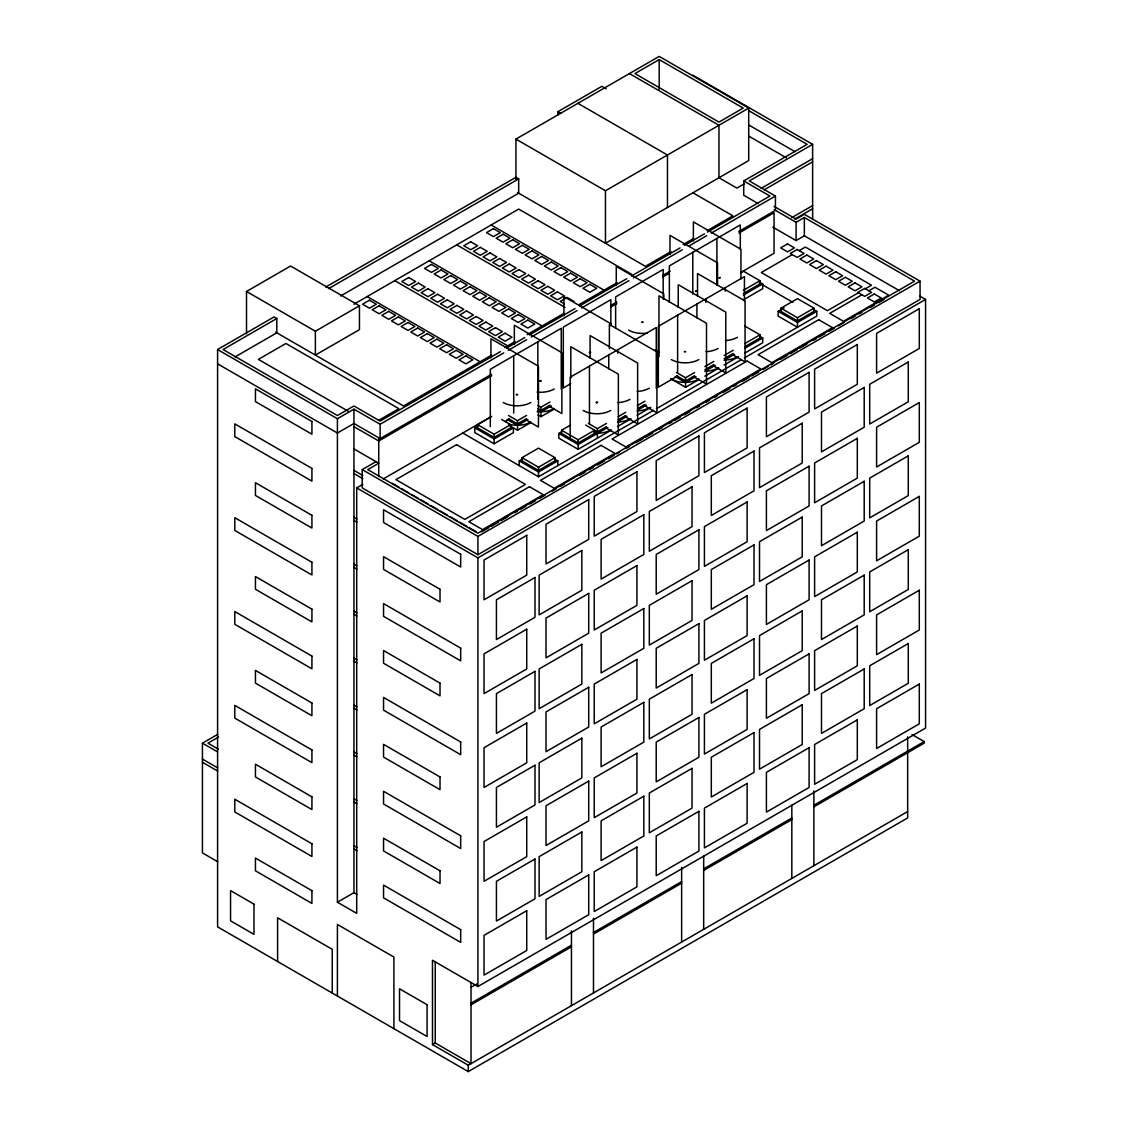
<?xml version="1.0" encoding="UTF-8"?>
<svg xmlns="http://www.w3.org/2000/svg" width="1128" height="1128" viewBox="0 0 1128 1128"><rect width="100%" height="100%" fill="white"/><g stroke="black" fill="none" stroke-linecap="round" stroke-linejoin="round"><path stroke-width="1.5" d="M517.752 394.659L516.539 394.842L516.864 394.137M597.643 402.611L596.43 402.795L596.754 402.09M517.047 394.546L516.342 394.631M540.284 380.629L540.834 380.672M590.564 352.697L589.352 352.5L590.564 352.105M596.233 402.583L597.304 402.132M642.213 321.776L642.607 321.79M696.808 291.278L695.412 291.278L696.469 290.798M720.228 277.756L718.832 277.756L720.228 277.544M685.091 351.598L684.907 351.203M541.158 381.137L539.762 381.137M643.087 322.284L641.761 322.382M685.711 351.809L684.47 351.809M246.51 291.475L290.587 266.025L359.451 305.787L359.451 329.644L315.375 355.094L315.375 331.237L246.51 291.475L246.51 333.733M557.796 115.267L557.796 111.757L601.873 86.306L606.229 88.816M515.933 179.338L515.933 139.111L659.189 56.4L748.71 108.091L748.71 160.571L605.468 243.281L605.468 190.787L748.71 108.091M659.189 59.587L634.937 73.588L718.959 122.092L743.211 108.091L659.189 59.587L659.189 89.323M907.659 736.81L907.659 817.927L468.275 1071.6L217.591 926.863L217.591 349.525L274.062 316.926L276.811 318.505L276.811 332.83L235.033 356.941M325.738 287.076L515.933 177.279L518.697 178.858L518.697 193.184L340.67 295.959M276.811 318.505L223.09 349.525L337.413 415.527L353.952 405.981L380.122 421.096L500.409 351.654M328.502 288.669L518.697 178.858M353.882 304.236L518.697 209.089L631.638 274.287M315.375 331.237L359.451 305.787M758.284 203.646L743.747 195.257L743.747 180.931L807.112 144.356L749.189 110.911M217.591 349.525L337.413 418.714L353.952 409.168L380.122 424.283L503.751 352.895M744.353 183.765L736.866 188.094L718.959 177.759L718.959 125.264L629.424 73.588M812.625 219.269L812.625 144.356L749.26 180.931L775.43 196.046L775.43 210.358L738.798 231.508M761.203 188.362L812.625 158.667M764.347 189.73L812.625 161.854M378.557 420.406L398.861 408.689L285.92 343.476L258.368 359.381L348.411 411.367M491.723 355.066L403.528 405.981L275.542 332.083M504.766 347.537L515.158 341.544M527.143 334.621L563.859 313.429M578.636 304.898L617.143 282.663M671.047 251.544L645.413 266.335L517.456 192.465M683.117 244.579L693.664 238.473M707.242 230.648L732.876 215.843L692.93 192.775M506.5 348.129L524.774 337.582M529.342 334.945L575.012 308.578M579.581 305.928L626.787 278.686M631.356 276.05L680.085 247.92M684.654 245.269L704.45 233.848M707.496 232.086L769.916 196.046L743.747 180.931M508.333 350.258L526.649 339.683M531.217 337.032L577.014 310.609M581.583 307.958L628.902 280.646M633.485 277.996L682.327 249.796M688.433 246.271L706.748 235.696M711.331 233.059L775.43 196.046M217.591 363.836L337.413 433.025L353.952 423.479L380.122 438.595L491.54 374.27M610.586 305.533L616.692 302.008M662.489 275.57L670.117 271.157M491.681 375.765L378.74 440.977L353.952 426.666M610.741 307.042L616.847 303.517M662.629 277.079L668.735 273.554M738.953 233.017L774.048 212.741L774.048 253.306L740.997 272.384M791.729 217.648L812.625 205.592M794.718 219.114L812.625 208.765M774.048 206.382L796.086 219.114L804.349 214.334L920.053 281.14L920.053 299.428L477.919 554.694L362.215 487.902L362.215 469.601L375.991 461.648M774.217 209.653L796.086 222.286L804.349 217.521L914.54 281.14L477.919 533.22L367.728 469.601L378.74 463.241L353.952 448.93M337.413 418.714L337.413 902.217L356.702 913.342L356.702 487.902L362.708 484.42M383.238 478.935L491.653 416.345M772.75 227.109L796.086 240.574L804.349 235.808L899.453 290.714M501.622 419.461L510.631 424.664L510.631 427.85L494.106 437.396L477.581 427.85L477.581 424.664L491.103 416.866M740.405 272.934L743.408 271.185L759.934 280.731L759.934 283.918L743.408 293.463M474.817 427.85L494.106 438.989L513.381 427.85L513.381 432.616L494.106 443.755L474.817 432.616L474.817 427.85L477.793 426.144M792.307 254.604L761.287 272.511L827.402 310.679L858.422 292.772M799.188 250.627L805.364 247.06L871.479 285.229L865.303 288.796M505.147 421.562L509.602 418.981M570.726 383.689L563.295 387.99L563.295 327.134L610.84 299.681L610.84 325.766M477.581 424.664L494.106 434.209L510.631 424.664M508.502 415.485L517.512 420.688L526.536 415.485M537.929 405.445L540.932 407.18L549.956 401.977M743.408 290.277L759.934 280.731M508.502 418.671L517.512 423.874L526.536 418.671M537.929 408.618L540.932 410.352L549.956 405.149M507.135 419.475L517.512 425.467L527.904 419.475M537.971 410.239L540.932 411.946L551.324 405.953M743.408 295.042L762.697 283.918L762.697 288.683L743.408 299.822M510.096 425.961L517.512 430.233L530.865 422.535M537.971 415.005L540.932 416.711L554.285 409.013M561.589 430.233L578.128 439.779L594.653 430.233L594.653 433.42L578.128 442.966L561.589 433.42L561.589 430.233L570.613 425.03M611.404 430.106L578.128 449.325L558.839 438.186L558.839 433.42L561.814 431.7M521.996 457.672L538.521 448.14L555.046 457.672L555.046 460.858L538.521 470.404L521.996 460.858L521.996 457.672L538.521 467.218L555.046 457.672M780.943 308.17L797.468 298.638L813.993 308.17L813.993 311.356L797.468 320.902L780.943 311.356L780.943 308.17L797.468 317.715L813.993 308.17M519.232 465.624L519.232 460.858L522.208 459.152M778.179 311.356L797.468 322.495L797.468 327.261L778.179 316.122L778.179 311.356L784.115 307.93M677.646 376.047L658.329 387.186L658.329 326.33L744.438 276.614L744.438 300.964M588.393 423.437L597.403 428.64L606.427 423.437M618.2 416.641L625.702 412.312M637.475 405.516L644.99 401.173M676.546 372.55L685.556 377.753L694.58 372.55M704.845 366.614L713.855 361.411M724.134 355.489L733.144 350.286M744.917 343.49L759.934 334.804L759.934 337.991L744.917 346.663M585.644 425.03L597.403 431.827L606.427 426.624M618.2 419.827L625.702 415.485M637.475 408.689L644.99 404.36M676.546 375.723L685.556 380.94L694.58 375.723M704.845 369.801L713.855 364.598M724.134 358.662L733.144 353.459M558.839 433.42L578.128 444.545L607.795 427.427M618.172 421.435L627.069 416.288M637.461 410.296L646.358 405.163M675.178 376.526L685.556 382.519L695.948 376.526M704.845 371.394L715.222 365.401M724.134 360.255L734.511 354.262M744.889 348.27L762.697 337.991L762.697 342.757L744.55 353.247M519.232 460.858L538.521 471.997L557.796 460.858L557.796 465.624M797.468 322.495L816.757 311.356L816.757 316.122L744.381 357.914M617.453 426.624L631.06 418.756M637.109 415.273L650.814 407.363M670.723 378.726L685.556 387.299L699.177 379.431M704.845 376.16L718.832 368.08M724.134 365.035L738.502 356.73M462.762 433.025L538.521 476.763L653.366 410.451M656.397 408.703L741.35 359.663M861.891 294.775L829.715 313.358L843.49 321.311L888.723 295.183L874.947 287.231L868.771 290.798M481.755 531.767L488.65 527.791M491.399 526.212L498.28 522.236M501.043 520.642L507.924 516.666M514.819 512.69L517.569 511.097M520.318 509.504L525.831 506.331M529.963 503.934L535.476 500.761M539.607 498.379L545.12 495.192M552.001 491.216L556.132 488.833M560.264 486.45L564.395 484.053M579.552 475.311L585.065 472.124M589.197 469.741L593.328 467.359M597.459 464.976L604.34 460.999M608.471 458.617L613.984 455.43M616.734 453.837L619.498 452.243M626.378 448.267L629.142 446.688M636.023 442.712L642.918 438.736M645.667 437.142L652.548 433.166M659.443 429.19L662.192 427.597M669.087 423.62L671.837 422.027M674.586 420.448L680.099 417.261M684.231 414.878L689.744 411.692M696.625 407.716L699.388 406.122M706.269 402.146L709.033 400.567M714.532 397.38L717.295 395.787M722.794 392.614L729.689 388.638M733.82 386.241L736.57 384.662M742.083 381.476L748.964 377.499M751.727 375.906L758.608 371.93M762.74 369.547L768.253 366.36M771.002 364.781L773.766 363.188M780.646 359.212L787.541 355.235M790.291 353.642L797.172 349.666M799.935 348.073L806.816 344.096M813.711 340.12L816.46 338.527M819.21 336.948L824.723 333.761M828.854 331.378L834.367 328.192M838.499 325.809L844.012 322.622M850.893 318.646L855.024 316.263M859.155 313.88L861.919 312.287M870.181 307.521L874.313 305.138M878.444 302.741L883.957 299.569M362.215 469.601L477.919 536.406L920.053 281.14M356.702 487.902L477.919 557.881L925.566 299.428L925.566 728.068L477.919 986.506L432.489 960.28L432.489 1044.584L468.275 1065.241L907.659 811.554M217.633 861.693L202.434 852.909L202.434 743.169L217.676 734.37M218.62 737.007L207.947 743.169L218.282 749.133M337.413 902.217L353.952 892.671L356.913 894.391M471.025 987.31L477.116 983.785M471.025 1003.215L571.445 945.236M593.483 932.504L681.636 881.617M703.675 868.884L791.828 817.997M813.866 805.265L924.184 741.575L924.184 743.169L813.866 806.858M471.025 1004.794L571.445 946.815M593.483 934.097L681.636 883.21M703.675 870.478L791.828 819.591M432.489 1044.584L435.253 1042.991L471.025 1063.648L471.025 982.53M692.789 75.167L812.625 144.356M749.189 125.236L794.916 151.631M748.597 136.023L786.315 157.807M919.771 296.086L925.566 299.428M577.917 103.325L667.452 155.001L667.452 207.496M557.796 111.757L560.701 113.42M813.781 309.636L816.757 311.356M515.933 139.111L605.468 190.787M759.722 282.197L762.697 283.918M759.313 282.959L792.885 302.346M744.917 326.133L759.934 334.804M759.722 336.271L762.697 337.991M733.637 355.264L745.072 361.862L745.072 301.007L697.527 273.554L697.527 296.156M491.145 224.994L604.086 290.192M712.924 365.571L725.783 372.987L725.783 312.146L678.238 284.693L678.238 307.295M573.983 301.416L567.102 297.439L560.207 301.416L564.338 303.799M611.461 324.074L563.915 296.622L563.915 315.741M655.227 349.75L659.513 352.232M693.635 376.696L706.509 384.126L706.509 323.271L658.963 295.832L658.963 356.674M456.713 244.875L565.072 307.436M429.162 260.779L542.103 325.978M644.06 405.333L656.919 412.749L656.919 351.908L609.374 324.455L609.374 348.792M394.729 280.661L507.671 345.859M624.771 416.458L637.63 423.888L637.63 363.033L590.099 335.58L590.099 358.196M605.496 427.597L618.356 435.027L618.356 374.172L570.81 346.719L570.81 378.021M367.178 296.565L480.119 361.764M594.442 431.7L597.403 433.42L597.403 438.186M549.012 406.122L561.871 413.553L561.871 352.697L514.34 325.245L514.34 344.378M525.606 419.644L538.465 427.075L538.465 366.219L490.92 338.767L490.92 357.9M554.835 459.152L557.796 460.858M912.016 734.554L924.184 741.575M392.234 483.263L399.115 487.24M401.864 488.833L408.759 492.809M411.509 494.402L418.403 498.379M421.153 499.958L428.034 503.934M430.797 505.527L437.678 509.504M440.442 511.097L447.322 515.073M450.072 516.666L456.967 520.642M459.716 522.236L466.611 526.212M469.361 527.791L476.242 531.767M353.952 470.404L362.849 475.537M353.952 473.577L362.849 478.723M353.952 517.315L356.913 519.035M353.952 520.501L356.913 522.208M353.952 564.24L356.913 565.946M353.952 567.426L356.913 569.132M353.952 611.164L356.913 612.871M353.952 614.337L356.913 616.057M353.952 658.075L356.913 659.795M353.952 661.262L356.913 662.968M353.952 705L356.913 706.706M353.952 708.173L356.913 709.893M353.952 751.911L356.913 753.631M353.952 755.097L356.913 756.803M353.952 798.835L356.913 800.542M353.952 802.022L356.913 803.728M202.434 743.169L217.633 751.939M353.952 845.76L356.913 847.466M202.434 759.073L217.633 767.844M353.952 848.933L356.913 850.653M202.434 762.26L217.633 771.03M813.866 790.954L813.866 865.712M804.349 217.521L804.349 235.808M797.468 317.715L797.468 320.902M796.086 222.286L796.086 240.574M791.828 805.265L791.828 878.43M740.941 278.87L740.941 249.316L693.396 221.863L693.396 240.997M740.306 249.274L740.306 224.923L669.355 265.898L669.355 302.403M725.163 287.753L725.163 291.236M717.521 285.44L717.521 262.838L669.976 235.385L669.976 254.519M716.9 238.445L716.9 285.398M705.874 298.892L705.874 302.36M703.675 856.166L703.675 929.331M696.907 304.067L696.907 317.983M692.775 252.376L692.775 294.112M685.556 377.753L685.556 380.94M685.556 382.519L685.556 387.299M681.636 867.305L681.636 942.049M677.618 315.205L677.618 372.578M663.8 299.061L663.8 293.844L616.269 266.405L616.269 285.525M663.179 299.019L663.179 269.465L615.634 296.904L615.634 328.206M656.284 388.37L656.284 327.515L570.176 377.231L570.176 438.087M617.721 349.779L617.721 353.261M608.753 354.967L608.753 368.87M597.403 428.64L597.403 431.827M593.483 918.192L593.483 992.95M589.465 366.092L589.465 423.465M578.128 439.779L578.128 442.966M578.128 444.545L578.128 449.325M571.445 930.91L571.445 1005.668M561.25 389.16L561.25 328.304L490.299 369.279L490.299 426.652M540.932 407.18L540.932 410.352M540.932 411.946L540.932 416.711M538.521 467.218L538.521 470.404M538.521 471.997L538.521 476.763M537.83 341.826L537.83 399.199M517.512 420.688L517.512 423.874M517.512 425.467L517.512 430.233M513.705 355.757L513.705 413.13M494.106 434.209L494.106 437.396M494.106 438.989L494.106 443.755M477.919 536.406L477.919 554.694M477.919 557.881L477.919 986.506M468.275 1065.241L468.275 1071.6M435.253 962.212L435.253 1042.991M393.912 1028.665L393.912 957.08L337.413 924.466L337.413 996.052M380.122 424.283L380.122 438.595M378.74 437.791L378.74 476.552M353.952 409.168L353.952 892.671M332.238 993.063L332.238 949.325L277.601 917.783L277.601 961.521M698.866 379.079A19.486 11.252 0 0 1 671.315 379.079M698.881 359.564A19.514 11.266 0 0 1 671.301 359.564M718.155 367.939A19.486 11.252 0 0 1 706.072 371.197M718.169 348.439A19.514 11.266 0 0 1 706.072 351.696M610.713 429.965A19.486 11.252 0 0 1 593.554 433.096M610.727 410.465A19.514 11.266 0 0 1 583.148 410.465M530.823 422.013A19.486 11.252 0 0 1 508.813 424.255M530.851 402.513A19.514 11.266 0 0 1 503.257 402.513M649.277 407.701A19.486 11.252 0 0 1 637.193 410.959M649.305 388.201A19.514 11.266 0 0 1 637.207 391.444M630.002 418.841A19.486 11.252 0 0 1 617.918 422.084M630.016 399.326A19.514 11.266 0 0 1 617.918 402.583M737.43 356.8A19.486 11.252 0 0 1 725.346 360.058M737.458 337.3A19.514 11.266 0 0 1 725.36 340.557M647.444 333.056A19.514 11.266 0 0 1 628.606 330.137M554.243 408.491A19.486 11.252 0 0 1 537.083 411.621M554.257 388.991A19.514 11.266 0 0 1 537.069 392.121M369.448 300.217L362.567 304.193L369.448 308.17L376.343 304.193L369.448 300.217M408.703 277.558L401.808 281.535L408.703 285.511L415.583 281.535L408.703 277.558M431.432 264.431L424.551 268.408L431.432 272.384L438.327 268.408L431.432 264.431M470.686 241.773L463.791 245.749L470.686 249.725L477.567 245.749L470.686 241.773M493.415 228.646L486.535 232.622L493.415 236.598L500.296 232.622L493.415 228.646M379.093 305.787L372.212 309.763L379.093 313.739L385.973 309.763L379.093 305.787M418.347 283.128L411.452 287.104L418.347 291.08L425.228 287.104L418.347 283.128M441.076 270.001L434.195 273.977L441.076 277.953L447.957 273.977L441.076 270.001M480.316 247.342L473.436 251.318L480.316 255.295L487.211 251.318L480.316 247.342M503.06 234.215L496.165 238.191L503.06 242.167L509.941 238.191L503.06 234.215M388.737 311.356L381.842 315.332L388.737 319.309L395.618 315.332L388.737 311.356M427.977 288.697L421.096 292.674L427.977 296.65L434.872 292.674L427.977 288.697M450.721 275.57L443.826 279.547L450.721 283.523L457.601 279.547L450.721 275.57M489.961 252.912L483.08 256.888L489.961 260.864L496.856 256.888L489.961 252.912M512.704 239.785L505.809 243.761L512.704 247.737L519.585 243.761L512.704 239.785M398.381 316.926L391.486 320.902L398.381 324.878L405.262 320.902L398.381 316.926M437.622 294.267L430.741 298.243L437.622 302.205L444.517 298.243L437.622 294.267M460.365 281.14L453.47 285.116L460.365 289.092L467.246 285.116L460.365 281.14M499.605 258.481L492.724 262.457L499.605 266.434L506.5 262.457L499.605 258.481M522.334 245.354L515.454 249.33L522.334 253.306L529.229 249.33L522.334 245.354M408.012 322.481L401.131 326.457L408.012 330.433L414.907 326.457L408.012 322.481M447.266 299.822L440.385 303.799L447.266 307.775L454.147 303.799L447.266 299.822M469.995 286.695L463.114 290.671L469.995 294.648L476.89 290.671L469.995 286.695M509.25 264.037L502.355 268.013L509.25 271.989L516.13 268.013L509.25 264.037M531.979 250.909L525.098 254.886L531.979 258.862L538.874 254.886L531.979 250.909M417.656 328.051L410.775 332.027L417.656 336.003L424.551 332.027L417.656 328.051M456.911 305.392L450.016 309.368L456.911 313.344L463.791 309.368L456.911 305.392M479.64 292.265L472.759 296.241L479.64 300.217L486.535 296.241L479.64 292.265M518.894 269.606L511.999 273.582L518.894 277.558L525.775 273.582L518.894 269.606M541.623 256.479L534.742 260.455L541.623 264.431L548.518 260.455L541.623 256.479M427.3 333.62L420.42 337.596L427.3 341.572L434.195 337.596L427.3 333.62M466.555 310.961L459.66 314.938L466.555 318.914L473.436 314.938L466.555 310.961M489.284 297.834L482.403 301.81L489.284 305.787L496.165 301.81L489.284 297.834M528.538 275.176L521.644 279.152L528.538 283.128L535.419 279.152L528.538 275.176M551.268 262.048L544.373 266.025L551.268 270.001L558.149 266.025L551.268 262.048M436.945 339.19L430.05 343.166L436.945 347.142L443.826 343.166L436.945 339.19M476.185 316.531L469.304 320.507L476.185 324.483L483.08 320.507L476.185 316.531M498.928 303.404L492.034 307.38L498.928 311.356L505.809 307.38L498.928 303.404M538.169 280.745L531.288 284.721L538.169 288.697L545.064 284.721L538.169 280.745M560.912 267.618L554.017 271.594L560.912 275.57L567.793 271.594L560.912 267.618M446.589 344.759L439.694 348.735L446.589 352.712L453.47 348.735L446.589 344.759M485.83 322.086L478.949 326.062L485.83 330.039L492.724 326.062L485.83 322.086M508.573 308.973L501.678 312.949L508.573 316.926L515.454 312.949L508.573 308.973M547.813 286.315L540.932 290.291L547.813 294.267L554.708 290.291L547.813 286.315M570.556 273.188L563.662 277.164L570.556 281.14L577.437 277.164L570.556 273.188M456.22 350.314L449.339 354.291L456.22 358.267L463.114 354.291L456.22 350.314M495.474 327.656L488.593 331.632L495.474 335.608L502.355 331.632L495.474 327.656M518.203 314.529L511.322 318.505L518.203 322.481L525.098 318.505L518.203 314.529M557.458 291.87L550.577 295.846L557.458 299.822L564.338 295.846L557.458 291.87M580.187 278.743L573.306 282.719L580.187 286.695L587.082 282.719L580.187 278.743M465.864 355.884L458.983 359.86L465.864 363.836L472.759 359.86L465.864 355.884M505.118 333.225L498.224 337.202L505.118 341.178L511.999 337.202L505.118 333.225M527.848 320.098L520.967 324.074L527.848 328.051L534.742 324.074L527.848 320.098M589.831 284.312L582.95 288.289L589.831 292.265L596.726 288.289L589.831 284.312M787.541 243.902L780.646 247.878L787.541 251.854L794.422 247.878L787.541 243.902M456.558 444.658L395.942 479.64L464.821 519.402L525.422 484.42L456.558 444.658M797.172 249.471L790.291 253.447L797.172 257.424L804.067 253.447L797.172 249.471M806.816 255.041L799.935 259.017L806.816 262.979L813.711 259.017L806.816 255.041M816.46 260.596L809.58 264.572L816.46 268.549L823.355 264.572L816.46 260.596M826.105 266.166L819.21 270.142L826.105 274.118L832.986 270.142L826.105 266.166M835.749 271.735L828.854 275.711L835.749 279.688L842.63 275.711L835.749 271.735M845.394 277.305L838.499 281.281L845.394 285.257L852.274 281.281L845.394 277.305M855.024 282.86L848.143 286.836L855.024 290.812L861.919 286.836L855.024 282.86M864.668 288.43L857.788 292.406L864.668 296.382L871.563 292.406L864.668 288.43M529.455 486.718L468.839 521.7L482.615 529.652L543.217 494.67L529.455 486.718M601.069 445.363L540.467 480.345L554.243 488.297L614.845 453.315L601.069 445.363M747.074 361.059L612.095 439.004L625.871 446.956L760.85 369.011L747.074 361.059M818.702 319.717L758.101 354.7L771.862 362.652L832.478 327.67L818.702 319.717M874.313 293.999L867.432 297.975L874.313 301.952L881.194 297.975L874.313 293.999M526.734 535.363L484.039 560.024L484.039 599.786L526.734 575.125L526.734 535.363M588.717 499.577L546.022 524.238L546.022 564L588.717 539.339L588.717 499.577M636.925 471.744L594.23 496.405L594.23 536.167L636.925 511.506L636.925 471.744M698.909 435.958L656.214 460.619L656.214 500.381L698.909 475.72L698.909 435.958M747.117 408.124L704.422 432.785L704.422 472.547L747.117 447.886L747.117 408.124M809.1 372.339L766.405 397L766.405 436.762L809.1 412.101L809.1 372.339M857.308 344.505L814.613 369.166L814.613 408.928L857.308 384.267L857.308 344.505M919.292 308.719L876.597 333.38L876.597 373.142L919.292 348.481L919.292 308.719M534.996 577.508L496.433 599.786L496.433 639.548L534.996 617.27L534.996 577.508M581.836 550.478L539.142 575.125L539.142 614.887L581.836 590.24L581.836 550.478M643.82 514.692L601.111 539.339L601.111 579.101L643.82 554.454L643.82 514.692M692.028 486.859L649.319 511.506L649.319 551.268L692.028 526.621L692.028 486.859M754.012 451.073L711.303 475.72L711.303 515.482L754.012 490.835L754.012 451.073M802.22 423.24L759.511 447.886L759.511 487.649L802.22 463.002L802.22 423.24M864.203 387.454L821.494 412.101L821.494 451.863L864.203 427.216L864.203 387.454M908.28 362.003L869.702 384.267L869.702 424.029L908.28 401.765L908.28 362.003M526.734 629.198L484.039 653.859L484.039 693.621L526.734 668.96L526.734 629.198M588.717 593.413L546.022 618.073L546.022 657.836L588.717 633.175L588.717 593.413M636.925 565.579L594.23 590.24L594.23 630.002L636.925 605.341L636.925 565.579M698.909 529.793L656.214 554.454L656.214 594.216L698.909 569.555L698.909 529.793M747.117 501.96L704.422 526.621L704.422 566.383L747.117 541.722L747.117 501.96M809.1 466.188L766.405 490.835L766.405 530.597L809.1 505.95L809.1 466.188M857.308 438.355L814.613 463.002L814.613 502.764L857.308 478.117L857.308 438.355M919.292 402.569L876.597 427.216L876.597 466.978L919.292 442.331L919.292 402.569M534.996 671.357L496.433 693.621L496.433 733.383L534.996 711.119L534.996 671.357M581.836 644.314L539.142 668.96L539.142 708.722L581.836 684.076L581.836 644.314M643.82 608.528L601.111 633.175L601.111 672.937L643.82 648.29L643.82 608.528M692.028 580.694L649.319 605.341L649.319 645.103L692.028 620.456L692.028 580.694M754.012 544.909L711.303 569.555L711.303 609.317L754.012 584.671L754.012 544.909M802.22 517.075L759.511 541.722L759.511 581.484L802.22 556.837L802.22 517.075M864.203 481.289L821.494 505.95L821.494 545.712L864.203 521.051L864.203 481.289M908.28 455.839L869.702 478.117L869.702 517.879L908.28 495.601L908.28 455.839M526.734 723.048L484.039 747.695L484.039 787.457L526.734 762.81L526.734 723.048M588.717 687.262L546.022 711.909L546.022 751.671L588.717 727.024L588.717 687.262M636.925 659.429L594.23 684.076L594.23 723.838L636.925 699.191L636.925 659.429M698.909 623.643L656.214 648.29L656.214 688.052L698.909 663.405L698.909 623.643M747.117 595.81L704.422 620.456L704.422 660.218L747.117 635.572L747.117 595.81M809.1 560.024L766.405 584.671L766.405 624.433L809.1 599.786L809.1 560.024M857.308 532.19L814.613 556.837L814.613 596.599L857.308 571.952L857.308 532.19M919.292 496.405L876.597 521.051L876.597 560.813L919.292 536.167L919.292 496.405M534.996 765.193L496.433 787.457L496.433 827.219L534.996 804.955L534.996 765.193M581.836 738.149L539.142 762.81L539.142 802.572L581.836 777.911L581.836 738.149M643.82 702.363L601.111 727.024L601.111 766.786L643.82 742.125L643.82 702.363M692.028 674.53L649.319 699.191L649.319 738.953L692.028 714.292L692.028 674.53M754.012 638.744L711.303 663.405L711.303 703.167L754.012 678.506L754.012 638.744M802.22 610.911L759.511 635.572L759.511 675.334L802.22 650.673L802.22 610.911M864.203 575.125L821.494 599.786L821.494 639.548L864.203 614.887L864.203 575.125M908.28 549.688L869.702 571.952L869.702 611.714L908.28 589.451L908.28 549.688M526.734 816.884L484.039 841.53L484.039 881.292L526.734 856.645L526.734 816.884M588.717 781.098L546.022 805.745L546.022 845.506L588.717 820.86L588.717 781.098M636.925 753.264L594.23 777.911L594.23 817.673L636.925 793.026L636.925 753.264M698.909 717.478L656.214 742.125L656.214 781.887L698.909 757.24L698.909 717.478M747.117 689.645L704.422 714.292L704.422 754.054L747.117 729.407L747.117 689.645M809.1 653.859L766.405 678.506L766.405 718.268L809.1 693.621L809.1 653.859M857.308 626.026L814.613 650.673L814.613 690.435L857.308 665.788L857.308 626.026M919.292 590.24L876.597 614.887L876.597 654.649L919.292 630.002L919.292 590.24M534.996 859.028L496.433 881.292L496.433 921.054L534.996 898.79L534.996 859.028M581.836 831.985L539.142 856.645L539.142 896.407L581.836 871.747L581.836 831.985M643.82 796.199L601.111 820.86L601.111 860.622L643.82 835.961L643.82 796.199M692.028 768.365L649.319 793.026L649.319 832.788L692.028 808.127L692.028 768.365M754.012 732.58L711.303 757.24L711.303 797.002L754.012 772.342L754.012 732.58M802.22 704.746L759.511 729.407L759.511 769.169L802.22 744.508L802.22 704.746M864.203 668.974L821.494 693.621L821.494 733.383L864.203 708.736L864.203 668.974M908.28 643.524L869.702 665.788L869.702 705.55L908.28 683.286L908.28 643.524M526.734 910.719L484.039 935.366L484.039 975.128L526.734 950.481L526.734 910.719M588.717 874.933L546.022 899.58L546.022 939.342L588.717 914.695L588.717 874.933M636.925 847.1L594.23 871.747L594.23 911.509L636.925 886.862L636.925 847.1M698.909 811.314L656.214 835.961L656.214 875.723L698.909 851.076L698.909 811.314M747.117 783.481L704.422 808.127L704.422 847.889L747.117 823.243L747.117 783.481M809.1 747.695L766.405 772.342L766.405 812.104L809.1 787.457L809.1 747.695M857.308 719.861L814.613 744.508L814.613 784.27L857.308 759.623L857.308 719.861M919.292 684.076L876.597 708.736L876.597 748.499L919.292 723.838L919.292 684.076M311.92 421.491L255.45 388.878L255.45 401.61L311.92 434.209L311.92 421.491M311.92 468.402L234.793 423.874L234.793 436.592L311.92 481.134L311.92 468.402M460.675 554.285L383.548 509.757L383.548 522.476L460.675 567.017L460.675 554.285M311.92 515.327L255.45 482.728L255.45 495.446L311.92 528.045L311.92 515.327M440.019 589.281L383.548 556.682L383.548 569.4L440.019 601.999L440.019 589.281M311.92 562.252L234.793 517.71L234.793 530.442L311.92 574.97L311.92 562.252M460.675 648.135L383.548 603.593L383.548 616.325L460.675 660.853L460.675 648.135M311.92 609.162L255.45 576.563L255.45 589.281L311.92 621.895L311.92 609.162M440.019 683.117L383.548 650.518L383.548 663.236L440.019 695.849L440.019 683.117M311.92 656.087L234.793 611.545L234.793 624.277L311.92 668.805L311.92 656.087M460.675 741.97L383.548 697.428L383.548 710.161L460.675 754.688L460.675 741.97M311.92 702.998L255.45 670.399L255.45 683.117L311.92 715.73L311.92 702.998M440.019 776.952L383.548 744.353L383.548 757.071L440.019 789.685L440.019 776.952M311.92 749.923L234.793 705.395L234.793 718.113L311.92 762.641L311.92 749.923M460.675 835.806L383.548 791.278L383.548 803.996L460.675 848.524L460.675 835.806M311.92 796.833L255.45 764.234L255.45 776.966L311.92 809.566L311.92 796.833M440.019 870.802L383.548 838.189L383.548 850.921L440.019 883.52L440.019 870.802M311.92 843.758L234.793 799.23L234.793 811.948L311.92 856.476L311.92 843.758M460.675 929.641L383.548 885.113L383.548 897.832L460.675 942.374L460.675 929.641M311.92 890.683L255.45 858.07L255.45 870.802L311.92 903.401L311.92 890.683M253.969 904.134L230.549 890.612L230.549 920.829L253.969 934.351L253.969 904.134M427.061 1004.71L399.524 988.819L399.524 1020.614L427.061 1036.519L427.061 1004.71"/></g></svg>
